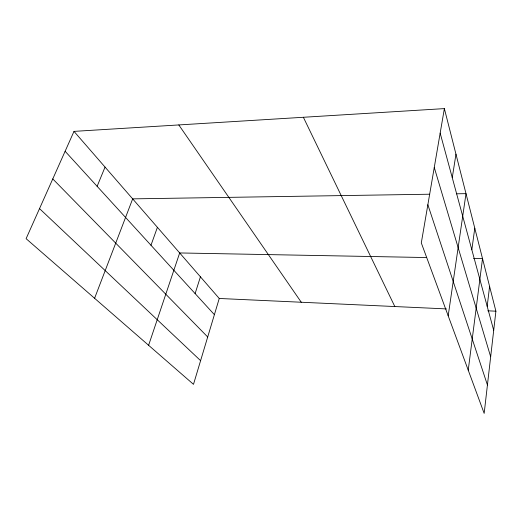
<?xml version="1.0" encoding="UTF-8"?>
<svg xmlns="http://www.w3.org/2000/svg" width="522" height="522" viewBox="0 0 522 522"><rect width="100%" height="100%" fill="white"/><g stroke="black" fill="none" stroke-linecap="round" stroke-linejoin="round"><path stroke-width="0.78" d="M444.372 108.609L495.9 311.184L484.168 413.391L421.3 242.919L444.372 108.609L74 131.381L26.1 238.678L193.492 384.342L219.253 298.473L74 131.381M487.189 306.31L489.597 286.395M468.234 370.176L482.524 258.586L473.591 258.423M471.836 249.77L474.779 228.16M448.189 315.823L466.002 193.649L456.326 193.799M452.267 177.676L455.967 154.186M195.117 293.573L200.428 276.817M148.607 345.283L179.679 252.948L426.513 257.548M150.982 245.262L157.403 227.324M94.593 298.277L132.673 198.869L429.704 194.217M97.131 186.315L105.046 167.099M219.253 298.473L446.427 308.913M487.789 310.812L495.9 311.184M39.522 208.611L200.598 360.656M52.774 178.922L207.697 336.977M65.119 151.276L214.392 314.675M178.805 124.934L301.266 302.238M303.373 117.28L394.821 306.538M427.857 204.735L487.431 385.001M434.265 167.451L490.667 356.774M440.163 133.103L493.701 330.322"/></g></svg>
